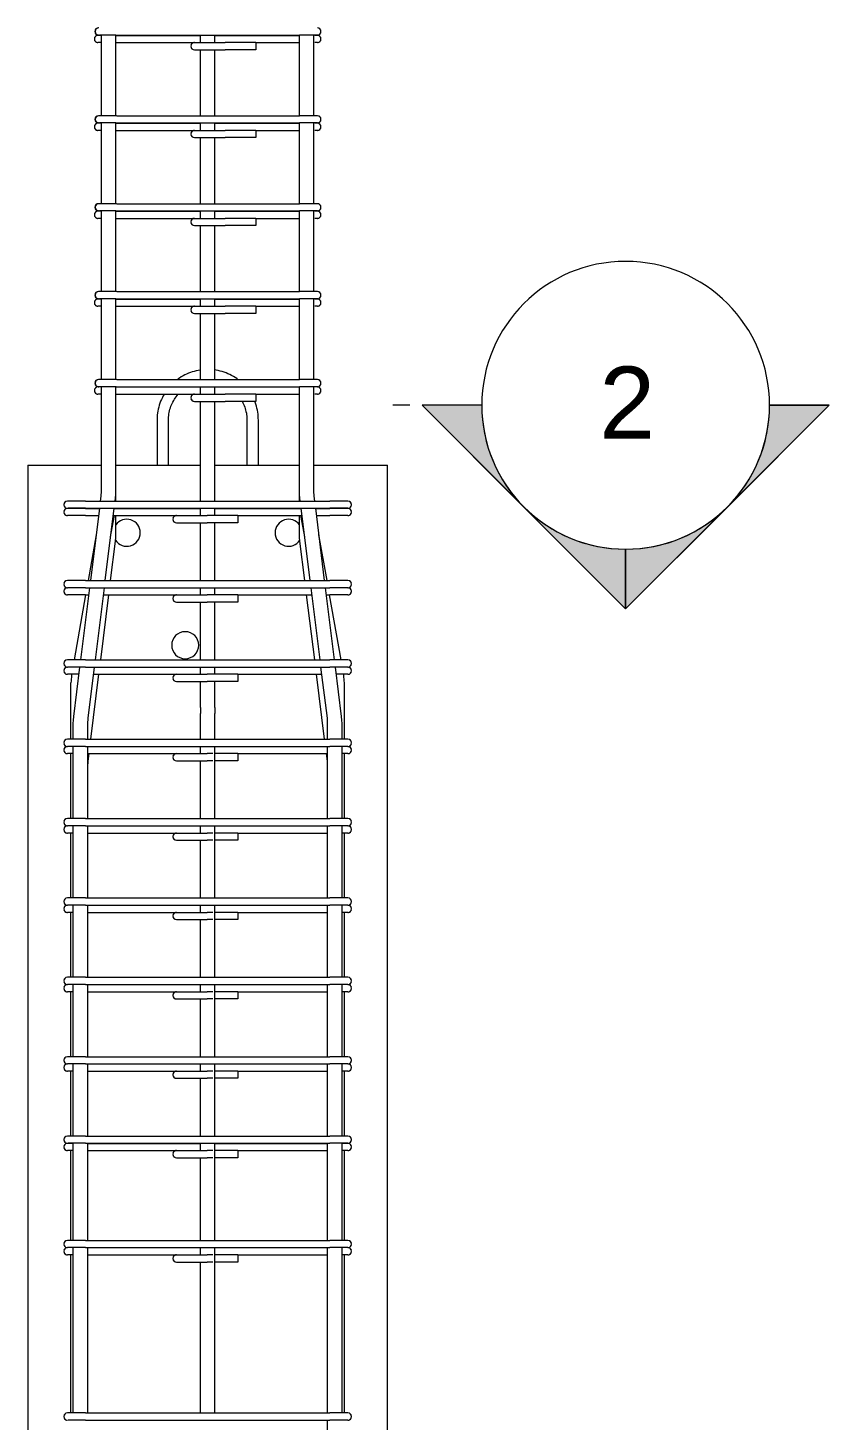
# Model space of a CAD drawing. Header units: millimetres. Extents: x -5408 to 3643, y -1561 to 6809.
# Drawn here: x -3315 to -2423, y 1978 to 3526 of the extents above; entities that cross this region are included whole.
import ezdxf

# ---------------------------------------------------------------- set-up
doc = ezdxf.new("R2010")
doc.units = ezdxf.units.MM
for name, color, linetype, lineweight in [('A-GENM', 13, 'Continuous', 18), ('G-ANNO-SYMB', 111, 'Continuous', 9), ('S-COLS', 52, 'Continuous', 18), ('S-RBAR', 171, 'Continuous', 18)]:
    doc.layers.add(name, color=color, linetype=linetype, lineweight=lineweight)
doc.styles.add('Arial', font='arial.ttf', dxfattribs={"height": 80})

# ---------------------------------------------------------------- blocks, each defined once
blk = doc.blocks.new('12_7Ø_ Lifting Insert_COLUMN - 12_9Ø Lifting insert-1653057-Elevation Front Copy 1')
at = {"layer": 'A-GENM'}
for p, q in [((-3137.8, 3126.9), (-3137.3, 3127.2)), ((-3170.9, 3090), (-3170.9, 3040)), ((-3158.2, 3040), (-3158.2, 3090)), ((-3070.9, 3090), (-3070.9, 3040)), ((-3058.2, 3040), (-3058.2, 3090))]:
    blk.add_line(p, q, dxfattribs=at)
at = {"layer": 'A-GENM', "flags": 128}
for points in [[(-3122.9, 3145.7), (-3125.2, 3145.3), (-3127.4, 3144.9), (-3129.6, 3144.3), (-3131.7, 3143.7), (-3133.8, 3142.9), (-3136, 3142.1), (-3138, 3141.2), (-3140, 3140.3), (-3142, 3139.2), (-3144, 3138.1), (-3145.9, 3136.8), (-3147.7, 3135.6)], [(-3081, 3135.2), (-3082.3, 3136.2), (-3084.1, 3137.4), (-3086, 3138.6), (-3088, 3139.7), (-3090, 3140.7), (-3092.1, 3141.7), (-3094.2, 3142.5), (-3096.3, 3143.3), (-3098.4, 3144), (-3100.6, 3144.6), (-3102.8, 3145.1), (-3105, 3145.5), (-3106.6, 3145.8)], [(-3162.9, 3118.9), (-3164, 3117.1), (-3165, 3115.1), (-3166, 3113.1), (-3166.9, 3111), (-3167.7, 3108.9), (-3168.4, 3106.7), (-3169, 3104.6), (-3169.5, 3102.4), (-3170, 3100.2), (-3170.4, 3098), (-3170.6, 3095.7), (-3170.8, 3093.5), (-3170.9, 3091.2), (-3170.9, 3090)], [(-3158.2, 3090), (-3158.2, 3091.7), (-3158.1, 3093.5), (-3157.9, 3095.2), (-3157.7, 3097), (-3157.3, 3098.7), (-3157, 3100.4), (-3156.5, 3102.1), (-3156, 3103.7), (-3155.4, 3105.4), (-3154.8, 3107), (-3154.1, 3108.6), (-3153.3, 3110.2), (-3152.4, 3111.7), (-3151.6, 3113.2), (-3150.6, 3114.6), (-3149.6, 3116.1), (-3148.5, 3117.4), (-3147.4, 3118.8)], [(-3076.3, 3111), (-3075.5, 3109.4), (-3074.7, 3107.9), (-3074.1, 3106.3), (-3073.4, 3104.6), (-3072.9, 3103), (-3072.4, 3101.3), (-3072, 3099.6), (-3071.6, 3097.9), (-3071.4, 3096.2), (-3071.1, 3094.4), (-3071, 3092.7), (-3070.9, 3090.9), (-3070.9, 3090)], [(-3058.2, 3090), (-3058.3, 3092.3), (-3058.4, 3094.5), (-3058.6, 3096.7), (-3058.9, 3099), (-3059.3, 3101.2), (-3059.8, 3103.4), (-3060.4, 3105.6), (-3061.1, 3107.7), (-3061.8, 3109.9), (-3062.2, 3110.7)]]:
    blk.add_lwpolyline(points, dxfattribs=at)
blk = doc.blocks.new('Detail View - M_Section Head - Filled SHOP DWG-1002450-Elevation Front Copy 1')
at = {"layer": 'G-ANNO-SYMB'}
h = blk.add_hatch(color=256, dxfattribs=at)
edge = h.paths.add_edge_path()
edge.add_line((-2876, -693.4), (-2809.8, -693.4))
edge.add_arc((-2649.8, -693.4), 160, 180, 225)
edge.add_line((-2762.9, -806.6), (-2876, -693.4))
h = blk.add_hatch(color=256, dxfattribs=at)
edge = h.paths.add_edge_path()
edge.add_line((-2423.5, -693.4), (-2536.6, -806.6))
edge.add_arc((-2649.8, -693.4), 160, 315, 360)
edge.add_line((-2489.8, -693.4), (-2423.5, -693.4))
h = blk.add_hatch(color=256, dxfattribs=at)
edge = h.paths.add_edge_path()
edge.add_line((-2649.8, -919.7), (-2762.9, -806.6))
edge.add_arc((-2649.8, -693.4), 160, 225, 270)
edge.add_line((-2649.8, -853.4), (-2649.8, -919.7))
h = blk.add_hatch(color=256, dxfattribs=at)
edge = h.paths.add_edge_path()
edge.add_line((-2649.8, -919.7), (-2649.8, -853.4))
edge.add_arc((-2649.8, -693.4), 160, 270, 315)
edge.add_line((-2536.6, -806.6), (-2649.8, -919.7))
for p, q in [((-2649.8, -919.7), (-2876, -693.4)), ((-2809.8, -693.4), (-2876, -693.4)), ((-2876, -693.4), (-2762.9, -806.6)), ((-2809.8, -693.4), (-2876, -693.4)), ((-2649.8, -919.7), (-2423.5, -693.4)), ((-2536.6, -806.6), (-2423.5, -693.4)), ((-2489.8, -693.4), (-2423.5, -693.4)), ((-2423.5, -693.4), (-2489.8, -693.4)), ((-2762.9, -806.6), (-2649.8, -919.7)), ((-2649.8, -919.7), (-2536.6, -806.6)), ((-2649.8, -853.4), (-2649.8, -919.7)), ((-2649.8, -919.7), (-2649.8, -853.4))]:
    blk.add_line(p, q, dxfattribs=at)
for start, end in [(360, 180), (180, 360), (180, 225), (315, 0), (225, 270), (270, 315)]:
    blk.add_arc((-2649.8, -693.4), 160, start, end, dxfattribs=at)

msp = doc.modelspace()

# ---------------------------------------------------------------- linework, layer by layer
at = {"layer": 'G-ANNO-SYMB'}
msp.add_line((-2889.8, 3106.6), (-2908.8, 3106.6), dxfattribs=at)
at = {"layer": 'S-COLS'}
for p, q in [((-3314.6, 3040), (-3232.6, 3040)), ((-3314.6, 3040), (-3314.6, -1395)), ((-3216.6, 3040), (-3122.6, 3040)), ((-3106.6, 3040), (-3012.6, 3040)), ((-2996.6, 3040), (-2914.6, 3040)), ((-2914.6, -340), (-2914.6, 3040))]:
    msp.add_line(p, q, dxfattribs=at)
for centre, start, end in [((-3204.5, 2964.8), 0, 144.7425), ((-3024.6, 2964.8), 35.4115, 180), ((-3204.5, 2964.8), 212.9905, 0), ((-3024.6, 2964.8), 180, 326.8844), ((-3139.6, 2839.8), 0, 180), ((-3139.6, 2839.8), 180, 0)]:
    msp.add_arc(centre, 15, start, end, dxfattribs=at)
at = {"layer": 'S-RBAR'}
for p, q in [((-3232.9, 3517.9), (-3236.6, 3517.9)), ((-3235.8, 3518.2), (-3236, 3518.2)), ((-3231.6, 3518.2), (-3235, 3518.2)), ((-3232.6, 3428.5), (-3232.6, 3518.2)), ((-3229.4, 3518.2), (-3231.9, 3518.2)), ((-3216.4, 3518.2), (-3229.2, 3518.2)), ((-3216.6, 3428.5), (-3216.6, 3518.2)), ((-3216.6, 3517.9), (-3122.6, 3517.9)), ((-3215.6, 3518.2), (-3012.6, 3518.2)), ((-3122.6, 3509.9), (-3122.6, 3518.2)), ((-3106.6, 3509.9), (-3106.6, 3518.2)), ((-3106.6, 3517.9), (-3012.6, 3517.9)), ((-3012.6, 3428.5), (-3012.6, 3518.2)), ((-2992.6, 3518.2), (-3012.6, 3518.2)), ((-2996.6, 3428.5), (-2996.6, 3518.2)), ((-2992.6, 3517.9), (-2995.4, 3517.9)), ((-3236.5, 3509.9), (-3236.6, 3509.9)), ((-3233.1, 3509.9), (-3235.9, 3509.9)), ((-3216.6, 3509.9), (-3129.3, 3509.9)), ((-3129.3, 3509.9), (-3095.1, 3509.9)), ((-3129.3, 3501.9), (-3095.1, 3501.9)), ((-3122.6, 3428.5), (-3122.6, 3501.9)), ((-3106.6, 3428.5), (-3106.6, 3501.9)), ((-3061.2, 3509.9), (-3095.1, 3509.9)), ((-3061.2, 3501.9), (-3095.1, 3501.9)), ((-3061.2, 3509.9), (-3012.6, 3509.9)), ((-3061.2, 3509.9), (-3061.2, 3501.9)), ((-2992.6, 3509.9), (-2995.4, 3509.9)), ((-3235.8, 3428.5), (-3236, 3428.5)), ((-3231.5, 3428.5), (-3235.5, 3428.5)), ((-3228.3, 3428.5), (-3231.8, 3428.5)), ((-3216.8, 3428.5), (-3228.3, 3428.5)), ((-3216, 3428.5), (-3216.8, 3428.5)), ((-3215.6, 3428.5), (-3012.6, 3428.5)), ((-2992.6, 3428.5), (-3012.6, 3428.5)), ((-3232.9, 3420.2), (-3236.6, 3420.2)), ((-3236.5, 3412.2), (-3236.6, 3412.2)), ((-3235.8, 3420.5), (-3236, 3420.5)), ((-3233.1, 3412.2), (-3235.9, 3412.2)), ((-3231.6, 3420.5), (-3235, 3420.5)), ((-3232.6, 3330.7), (-3232.6, 3420.5)), ((-3229.4, 3420.5), (-3231.9, 3420.5)), ((-3216.4, 3420.5), (-3229.2, 3420.5)), ((-3216.6, 3330.7), (-3216.6, 3420.5)), ((-3216.6, 3420.2), (-3122.6, 3420.2)), ((-3216.6, 3412.2), (-3129.3, 3412.2)), ((-3215.6, 3420.5), (-3012.6, 3420.5)), ((-3129.3, 3412.2), (-3095.1, 3412.2)), ((-3122.6, 3412.2), (-3122.6, 3420.5)), ((-3106.6, 3412.2), (-3106.6, 3420.5)), ((-3106.6, 3420.2), (-3012.6, 3420.2)), ((-3061.2, 3412.2), (-3095.1, 3412.2)), ((-3061.2, 3412.2), (-3012.6, 3412.2)), ((-3061.2, 3412.2), (-3061.2, 3404.2)), ((-3012.6, 3330.7), (-3012.6, 3420.5)), ((-2992.6, 3420.5), (-3012.6, 3420.5)), ((-2996.6, 3330.7), (-2996.6, 3420.5)), ((-2992.6, 3420.2), (-2995.4, 3420.2)), ((-2992.6, 3412.2), (-2995.4, 3412.2)), ((-3129.3, 3404.2), (-3095.1, 3404.2)), ((-3122.6, 3330.7), (-3122.6, 3404.2)), ((-3106.6, 3330.7), (-3106.6, 3404.2)), ((-3061.2, 3404.2), (-3095.1, 3404.2)), ((-3235.8, 3330.7), (-3236, 3330.7)), ((-3231.5, 3330.7), (-3235.5, 3330.7)), ((-3228.3, 3330.7), (-3231.8, 3330.7)), ((-3216.8, 3330.7), (-3228.3, 3330.7)), ((-3216, 3330.7), (-3216.8, 3330.7)), ((-3215.6, 3330.7), (-3012.6, 3330.7)), ((-2992.6, 3330.7), (-3012.6, 3330.7)), ((-3232.9, 3322.4), (-3236.6, 3322.4)), ((-3236.5, 3314.4), (-3236.6, 3314.4)), ((-3235.8, 3322.7), (-3236, 3322.7)), ((-3233.1, 3314.4), (-3235.9, 3314.4)), ((-3231.6, 3322.7), (-3235, 3322.7)), ((-3232.6, 3233), (-3232.6, 3322.7)), ((-3229.4, 3322.7), (-3231.9, 3322.7)), ((-3216.4, 3322.7), (-3229.2, 3322.7)), ((-3216.6, 3233), (-3216.6, 3322.7)), ((-3216.6, 3322.4), (-3122.6, 3322.4)), ((-3216.6, 3314.4), (-3129.3, 3314.4)), ((-3215.6, 3322.7), (-3012.6, 3322.7)), ((-3129.3, 3314.4), (-3095.1, 3314.4)), ((-3122.6, 3314.4), (-3122.6, 3322.7)), ((-3106.6, 3314.4), (-3106.6, 3322.7)), ((-3106.6, 3322.4), (-3012.6, 3322.4)), ((-3061.2, 3314.4), (-3095.1, 3314.4)), ((-3061.2, 3314.4), (-3012.6, 3314.4)), ((-3061.2, 3314.4), (-3061.2, 3306.4)), ((-3012.6, 3233), (-3012.6, 3322.7)), ((-2992.6, 3322.7), (-3012.6, 3322.7)), ((-2996.6, 3233), (-2996.6, 3322.7)), ((-2992.6, 3322.4), (-2995.4, 3322.4)), ((-2992.6, 3314.4), (-2995.4, 3314.4)), ((-3129.3, 3306.4), (-3095.1, 3306.4)), ((-3122.6, 3233), (-3122.6, 3306.4)), ((-3106.6, 3233), (-3106.6, 3306.4)), ((-3061.2, 3306.4), (-3095.1, 3306.4)), ((-3232.9, 3224.7), (-3236.6, 3224.7)), ((-3235.8, 3233), (-3236, 3233)), ((-3235.8, 3225), (-3236, 3225)), ((-3231.5, 3233), (-3235.5, 3233)), ((-3231.6, 3225), (-3235, 3225)), ((-3232.6, 3135.2), (-3232.6, 3225)), ((-3229.4, 3225), (-3231.9, 3225)), ((-3228.3, 3233), (-3231.8, 3233)), ((-3216.4, 3225), (-3229.2, 3225)), ((-3216.8, 3233), (-3228.3, 3233)), ((-3216, 3233), (-3216.8, 3233)), ((-3216.6, 3135.2), (-3216.6, 3225)), ((-3216.6, 3224.7), (-3122.6, 3224.7)), ((-3215.6, 3233), (-3012.6, 3233)), ((-3215.6, 3225), (-3012.6, 3225)), ((-3122.6, 3216.7), (-3122.6, 3225)), ((-3106.6, 3216.7), (-3106.6, 3225)), ((-3106.6, 3224.7), (-3012.6, 3224.7)), ((-2992.6, 3233), (-3012.6, 3233)), ((-3012.6, 3135.2), (-3012.6, 3225)), ((-2992.6, 3225), (-3012.6, 3225)), ((-2996.6, 3135.2), (-2996.6, 3225)), ((-2992.6, 3224.7), (-2995.4, 3224.7)), ((-3236.5, 3216.7), (-3236.6, 3216.7)), ((-3233.1, 3216.7), (-3235.9, 3216.7)), ((-3216.6, 3216.7), (-3129.3, 3216.7)), ((-3129.3, 3216.7), (-3095.1, 3216.7)), ((-3129.3, 3208.7), (-3095.1, 3208.7)), ((-3122.6, 3135.2), (-3122.6, 3208.7)), ((-3106.6, 3135.2), (-3106.6, 3208.7)), ((-3061.2, 3216.7), (-3095.1, 3216.7)), ((-3061.2, 3208.7), (-3095.1, 3208.7)), ((-3061.2, 3216.7), (-3012.6, 3216.7)), ((-3061.2, 3216.7), (-3061.2, 3208.7)), ((-2992.6, 3216.7), (-2995.4, 3216.7)), ((-3235.8, 3135.2), (-3236, 3135.2)), ((-3231.5, 3135.2), (-3235.5, 3135.2)), ((-3228.3, 3135.2), (-3231.8, 3135.2)), ((-3216.8, 3135.2), (-3228.3, 3135.2)), ((-3216, 3135.2), (-3216.8, 3135.2)), ((-3215.6, 3135.2), (-3012.6, 3135.2)), ((-2992.6, 3135.2), (-3012.6, 3135.2)), ((-3232.9, 3126.9), (-3236.6, 3126.9)), ((-3236.5, 3118.9), (-3236.6, 3118.9)), ((-3235.8, 3127.2), (-3236, 3127.2)), ((-3233.1, 3118.9), (-3235.9, 3118.9)), ((-3231.6, 3127.2), (-3235, 3127.2)), ((-3232.6, 3011.5), (-3232.6, 3127.2)), ((-3229.4, 3127.2), (-3231.9, 3127.2)), ((-3216.4, 3127.2), (-3229.2, 3127.2)), ((-3216.6, 3011.5), (-3216.6, 3127.2)), ((-3216.6, 3126.9), (-3122.6, 3126.9)), ((-3216.6, 3118.9), (-3129.3, 3118.9)), ((-3215.6, 3127.2), (-3012.6, 3127.2)), ((-3129.3, 3118.9), (-3095.1, 3118.9)), ((-3122.6, 3118.9), (-3122.6, 3127.2)), ((-3106.6, 3118.9), (-3106.6, 3127.2)), ((-3106.6, 3126.9), (-3012.6, 3126.9)), ((-3061.2, 3118.9), (-3095.1, 3118.9)), ((-3061.2, 3118.9), (-3012.6, 3118.9)), ((-3061.2, 3118.9), (-3061.2, 3110.9)), ((-3012.6, 3011.5), (-3012.6, 3127.2)), ((-2992.6, 3127.2), (-3012.6, 3127.2)), ((-2996.6, 3011.5), (-2996.6, 3127.2)), ((-2992.6, 3126.9), (-2995.4, 3126.9)), ((-2992.6, 3118.9), (-2995.4, 3118.9)), ((-3129.3, 3110.9), (-3095.1, 3110.9)), ((-3122.6, 3000), (-3122.6, 3110.7)), ((-3106.6, 3000), (-3106.6, 3110.7)), ((-3061.2, 3110.9), (-3095.1, 3110.9)), ((-3233.6, 3000), (-3232.9, 3005.5)), ((-3232.9, 3005.5), (-3232.6, 3011.1)), ((-3232.6, 3011.1), (-3232.6, 3011.5)), ((-3217.5, 3000), (-3217.1, 3003.5)), ((-3217.1, 3003.5), (-3216.8, 3007.5)), ((-3216.8, 3007.5), (-3216.6, 3011.5)), ((-3216.6, 3000), (-3216.6, 3011.5)), ((-3012.3, 3007.5), (-3012.6, 3011.5)), ((-3012.6, 3000), (-3012.6, 3011.5)), ((-3012.1, 3003.5), (-3012.3, 3007.5)), ((-3011.6, 3000), (-3012.1, 3003.5)), ((-2996.6, 3011.1), (-2996.6, 3011.5)), ((-2996.2, 3005.5), (-2996.6, 3011.1)), ((-2995.5, 3000), (-2996.2, 3005.5)), ((-3265.8, 3000), (-3270.6, 3000)), ((-3270.5, 2992), (-3270.6, 2992)), ((-3250.6, 2991.9), (-3270.6, 2991.9)), ((-3264.7, 2992), (-3269.9, 2992)), ((-3263.4, 3000), (-3265.9, 3000)), ((-3250.6, 2992), (-3264.7, 2992)), ((-3250.6, 3000), (-3263.5, 3000)), ((-3250.6, 3000), (-2978.6, 3000)), ((-3250.6, 2992), (-2978.6, 2992)), ((-3250.6, 2991.9), (-3234.6, 2991.9)), ((-3244.6, 2911.7), (-3234.6, 2992)), ((-3228.5, 2911.7), (-3218.5, 2992)), ((-3218.5, 2991.9), (-3122.6, 2991.9)), ((-3122.6, 2983.9), (-3122.6, 2992)), ((-3106.6, 2983.9), (-3106.6, 2992)), ((-3106.6, 2991.9), (-3010.6, 2991.9)), ((-3000.6, 2911.7), (-3010.6, 2992)), ((-2984.5, 2911.7), (-2994.5, 2992)), ((-2994.5, 2991.9), (-2978.6, 2991.9)), ((-2958.6, 3000), (-2978.6, 3000)), ((-2958.6, 2992), (-2978.6, 2992)), ((-2958.6, 2991.9), (-2978.6, 2991.9)), ((-3250.6, 2983.9), (-3270.6, 2983.9)), ((-3250.6, 2983.9), (-3235.6, 2983.9)), ((-3222.5, 2960.2), (-3218.3, 2983.9)), ((-3219.5, 2983.9), (-3149.3, 2983.9)), ((-3216.6, 2963.5), (-3216.6, 2983.9)), ((-3149.3, 2983.9), (-3115.1, 2983.9)), ((-3149.3, 2975.9), (-3115.1, 2975.9)), ((-3122.6, 2963.5), (-3122.6, 2975.9)), ((-3081.2, 2983.9), (-3115.1, 2983.9)), ((-3081.2, 2975.9), (-3115.1, 2975.9)), ((-3106.6, 2963.5), (-3106.6, 2975.9)), ((-3081.2, 2983.9), (-3009.6, 2983.9)), ((-3081.2, 2983.9), (-3081.2, 2975.9)), ((-3012.6, 2963.5), (-3012.6, 2983.9)), ((-3006.7, 2960.2), (-3010.9, 2983.9)), ((-2993.5, 2983.9), (-2978.6, 2983.9)), ((-2958.6, 2983.9), (-2978.6, 2983.9)), ((-3247.3, 2911.7), (-3238.3, 2962.6)), ((-3217.1, 2955.6), (-3216.8, 2959.5)), ((-3216.8, 2959.5), (-3216.6, 2963.5)), ((-3122.6, 2956.6), (-3122.6, 2963.5)), ((-3106.6, 2956.6), (-3106.6, 2963.5)), ((-3012.3, 2959.5), (-3012.6, 2963.5)), ((-3012.1, 2955.6), (-3012.3, 2959.5)), ((-2981.9, 2911.7), (-2990.9, 2962.6)), ((-3222.5, 2911.7), (-3217.1, 2955.6)), ((-3122.6, 2911.7), (-3122.6, 2956.6)), ((-3106.6, 2911.7), (-3106.6, 2956.6)), ((-3006.6, 2911.7), (-3012.1, 2955.6)), ((-3265.8, 2911.7), (-3270.6, 2911.7)), ((-3263.4, 2911.7), (-3265.9, 2911.7)), ((-3250.6, 2911.7), (-3263.5, 2911.7)), ((-3250.6, 2911.7), (-2978.6, 2911.7)), ((-2958.6, 2911.7), (-2978.6, 2911.7)), ((-3270.5, 2903.7), (-3270.6, 2903.7)), ((-3250.6, 2903.7), (-3270.6, 2903.7)), ((-3250.6, 2895.7), (-3270.6, 2895.7)), ((-3264.7, 2903.7), (-3269.9, 2903.7)), ((-3250.6, 2903.7), (-3264.7, 2903.7)), ((-3262.8, 2823.5), (-3250.1, 2895.7)), ((-3255.6, 2823.5), (-3245.6, 2903.7)), ((-3250.6, 2903.7), (-2978.6, 2903.7)), ((-3250.6, 2903.7), (-3245.6, 2903.7)), ((-3250.6, 2895.7), (-3246.6, 2895.7)), ((-3239.5, 2823.5), (-3229.5, 2903.7)), ((-3233.5, 2823.5), (-3224.5, 2895.7)), ((-3230.5, 2895.7), (-3149.3, 2895.7)), ((-3229.5, 2903.7), (-3122.6, 2903.7)), ((-3149.3, 2895.7), (-3115.1, 2895.7)), ((-3122.6, 2895.7), (-3122.6, 2903.7)), ((-3081.2, 2895.7), (-3115.1, 2895.7)), ((-3106.6, 2903.7), (-2999.6, 2903.7)), ((-3106.6, 2895.7), (-3106.6, 2903.7)), ((-3081.2, 2895.7), (-2998.6, 2895.7)), ((-3081.2, 2895.7), (-3081.2, 2887.7)), ((-2995.6, 2823.5), (-3004.6, 2895.7)), ((-2989.6, 2823.5), (-2999.6, 2903.7)), ((-2983.5, 2903.7), (-2978.6, 2903.7)), ((-2973.5, 2823.5), (-2983.5, 2903.7)), ((-2982.5, 2895.7), (-2978.6, 2895.7)), ((-2966.3, 2823.5), (-2979.1, 2895.7)), ((-2958.6, 2903.7), (-2978.6, 2903.7)), ((-2958.6, 2903.7), (-2978.6, 2903.7)), ((-2958.6, 2895.7), (-2978.6, 2895.7)), ((-3149.3, 2887.7), (-3115.1, 2887.7)), ((-3122.6, 2823.5), (-3122.6, 2887.7)), ((-3081.2, 2887.7), (-3115.1, 2887.7)), ((-3106.6, 2823.5), (-3106.6, 2887.7)), ((-3265.8, 2823.5), (-3270.6, 2823.5)), ((-3263.4, 2823.5), (-3265.9, 2823.5)), ((-3250.6, 2823.5), (-3263.5, 2823.5)), ((-3250.6, 2823.5), (-2978.6, 2823.5)), ((-2958.6, 2823.5), (-2978.6, 2823.5)), ((-3270.5, 2815.5), (-3270.6, 2815.5)), ((-3257.2, 2815.4), (-3270.6, 2815.4)), ((-3258.2, 2807.4), (-3270.6, 2807.4)), ((-3264.7, 2815.5), (-3269.9, 2815.5)), ((-3265.8, 2806.3), (-3265.6, 2807.4)), ((-3250.6, 2815.5), (-3264.7, 2815.5)), ((-3263.5, 2760.6), (-3256.6, 2815.5)), ((-3250.6, 2815.5), (-2978.6, 2815.5)), ((-3247.6, 2758.6), (-3240.5, 2815.5)), ((-3244.5, 2735.2), (-3235.5, 2807.4)), ((-3241.5, 2807.4), (-3149.3, 2807.4)), ((-3240.5, 2815.4), (-3122.6, 2815.4)), ((-3149.3, 2807.4), (-3115.1, 2807.4)), ((-3122.6, 2807.4), (-3122.6, 2815.5)), ((-3081.2, 2807.4), (-3115.1, 2807.4)), ((-3106.6, 2807.4), (-3106.6, 2815.5)), ((-3106.6, 2815.4), (-2988.6, 2815.4)), ((-3081.2, 2807.4), (-2987.6, 2807.4)), ((-3081.2, 2807.4), (-3081.2, 2799.4)), ((-2984.6, 2735.2), (-2993.6, 2807.4)), ((-2981.5, 2758.6), (-2988.6, 2815.5)), ((-2958.6, 2815.5), (-2978.6, 2815.5)), ((-2965.7, 2760.6), (-2972.5, 2815.5)), ((-2958.6, 2815.4), (-2972, 2815.4)), ((-2958.6, 2807.4), (-2970.9, 2807.4)), ((-2963.3, 2806.3), (-2963.5, 2807.4)), ((-3266.6, 2735.2), (-3266.6, 2798)), ((-3149.3, 2799.4), (-3115.1, 2799.4)), ((-3122.6, 2770.6), (-3122.6, 2799.4)), ((-3081.2, 2799.4), (-3115.1, 2799.4)), ((-3106.6, 2770.6), (-3106.6, 2799.4)), ((-2962.6, 2735.2), (-2962.6, 2798)), ((-3264, 2752.7), (-3263.7, 2756.6)), ((-3263.7, 2756.6), (-3263.5, 2760.6)), ((-3248, 2752.7), (-3247.6, 2758.3)), ((-3247.6, 2758.3), (-3247.6, 2758.6)), ((-3122.6, 2770.6), (-3122.6, 2763.7)), ((-3122.6, 2735.2), (-3122.6, 2763.7)), ((-3106.6, 2770.6), (-3106.6, 2763.7)), ((-3106.6, 2735.2), (-3106.6, 2763.7)), ((-2981.5, 2758.3), (-2981.5, 2758.6)), ((-2981.2, 2752.7), (-2981.5, 2758.3)), ((-2965.4, 2756.6), (-2965.7, 2760.6)), ((-2965.2, 2752.7), (-2965.4, 2756.6)), ((-3264, 2735.2), (-3264, 2752.7)), ((-3248, 2735.2), (-3248, 2752.7)), ((-2981.2, 2735.2), (-2981.2, 2752.7)), ((-2965.2, 2735.2), (-2965.2, 2752.7)), ((-3265.8, 2735.2), (-3270.6, 2735.2)), ((-3270.5, 2727.2), (-3270.6, 2727.2)), ((-3264.1, 2727.2), (-3270.6, 2727.2)), ((-3264.7, 2727.2), (-3269.9, 2727.2)), ((-3263.4, 2735.2), (-3265.9, 2735.2)), ((-3250.6, 2727.2), (-3264.7, 2727.2)), ((-3264, 2647), (-3264, 2727.2)), ((-3250.6, 2735.2), (-3263.5, 2735.2)), ((-3250.6, 2735.2), (-2978.6, 2735.2)), ((-3250.6, 2727.2), (-2978.6, 2727.2)), ((-3248, 2727.2), (-3122.6, 2727.2)), ((-3248, 2647), (-3248, 2727.2)), ((-3122.6, 2719.2), (-3122.6, 2727.2)), ((-3106.6, 2727.2), (-2981.2, 2727.2)), ((-3106.6, 2647), (-3106.6, 2727.2)), ((-2981.2, 2647), (-2981.2, 2727.2)), ((-2958.6, 2735.2), (-2978.6, 2735.2)), ((-2958.6, 2727.2), (-2978.6, 2727.2)), ((-2965.2, 2647), (-2965.2, 2727.2)), ((-2958.6, 2727.2), (-2965, 2727.2)), ((-3264.1, 2719.2), (-3270.6, 2719.2)), ((-3266.6, 2647), (-3266.6, 2719.2)), ((-3248, 2719.2), (-3149.3, 2719.2)), ((-3248, 2704.7), (-3247.6, 2710.3)), ((-3247.6, 2710.7), (-3246.5, 2719.2)), ((-3247.6, 2710.3), (-3247.6, 2710.7)), ((-3149.3, 2719.2), (-3115.1, 2719.2)), ((-3149.3, 2711.2), (-3115.1, 2711.2)), ((-3122.6, 2647), (-3122.6, 2711.2)), ((-3109, 2719.2), (-3115.1, 2719.2)), ((-3109, 2711.2), (-3115.1, 2711.2)), ((-3081.2, 2719.2), (-3106.6, 2719.2)), ((-3081.2, 2711.2), (-3106.6, 2711.2)), ((-3081.2, 2719.2), (-2981.2, 2719.2)), ((-3081.2, 2719.2), (-3081.2, 2711.2)), ((-2981.5, 2710.7), (-2982.6, 2719.2)), ((-2981.5, 2710.3), (-2981.5, 2710.7)), ((-2981.2, 2704.7), (-2981.5, 2710.3)), ((-2958.6, 2719.2), (-2965, 2719.2)), ((-2962.6, 2647), (-2962.6, 2719.2)), ((-3265.8, 2647), (-3270.6, 2647)), ((-3270.5, 2639), (-3270.6, 2639)), ((-3264.1, 2638.9), (-3270.6, 2638.9)), ((-3264.7, 2639), (-3269.9, 2639)), ((-3263.4, 2647), (-3265.9, 2647)), ((-3250.6, 2639), (-3264.7, 2639)), ((-3264, 2558.7), (-3264, 2639)), ((-3250.6, 2647), (-3263.5, 2647)), ((-3250.6, 2647), (-2978.6, 2647)), ((-3250.6, 2639), (-2978.6, 2639)), ((-3248, 2558.7), (-3248, 2639)), ((-3248, 2638.9), (-3122.6, 2638.9)), ((-3122.6, 2630.9), (-3122.6, 2639)), ((-3106.6, 2558.7), (-3106.6, 2639)), ((-3106.6, 2638.9), (-2981.2, 2638.9)), ((-2981.2, 2558.7), (-2981.2, 2639)), ((-2958.6, 2647), (-2978.6, 2647)), ((-2958.6, 2639), (-2978.6, 2639)), ((-2965.2, 2558.7), (-2965.2, 2639)), ((-2958.6, 2638.9), (-2965, 2638.9)), ((-3264.1, 2630.9), (-3270.6, 2630.9)), ((-3266.6, 2558.7), (-3266.6, 2630.9)), ((-3248, 2630.9), (-3149.3, 2630.9)), ((-3149.3, 2630.9), (-3115.1, 2630.9)), ((-3149.3, 2622.9), (-3115.1, 2622.9)), ((-3122.6, 2558.7), (-3122.6, 2622.9)), ((-3109, 2630.9), (-3115.1, 2630.9)), ((-3109, 2622.9), (-3115.1, 2622.9)), ((-3081.2, 2630.9), (-3106.6, 2630.9)), ((-3081.2, 2622.9), (-3106.6, 2622.9)), ((-3081.2, 2630.9), (-2981.2, 2630.9)), ((-3081.2, 2630.9), (-3081.2, 2622.9)), ((-2958.6, 2630.9), (-2965, 2630.9)), ((-2962.6, 2558.7), (-2962.6, 2630.9)), ((-3265.8, 2558.7), (-3270.6, 2558.7)), ((-3263.4, 2558.7), (-3265.9, 2558.7)), ((-3250.6, 2558.7), (-3263.5, 2558.7)), ((-3250.6, 2558.7), (-2978.6, 2558.7)), ((-2958.6, 2558.7), (-2978.6, 2558.7)), ((-3270.5, 2550.7), (-3270.6, 2550.7)), ((-3264.1, 2550.7), (-3270.6, 2550.7)), ((-3264.1, 2542.7), (-3270.6, 2542.7)), ((-3264.7, 2550.7), (-3269.9, 2550.7)), ((-3266.6, 2470.5), (-3266.6, 2542.7)), ((-3250.6, 2550.7), (-3264.7, 2550.7)), ((-3264, 2470.5), (-3264, 2550.7)), ((-3250.6, 2550.7), (-2978.6, 2550.7)), ((-3248, 2550.7), (-3122.6, 2550.7)), ((-3248, 2470.5), (-3248, 2550.7)), ((-3248, 2542.7), (-3149.3, 2542.7)), ((-3149.3, 2542.7), (-3115.1, 2542.7)), ((-3122.6, 2542.7), (-3122.6, 2550.7)), ((-3109, 2542.7), (-3115.1, 2542.7)), ((-3106.6, 2550.7), (-2981.2, 2550.7)), ((-3106.6, 2470.5), (-3106.6, 2550.7)), ((-3081.2, 2542.7), (-3106.6, 2542.7)), ((-3081.2, 2542.7), (-2981.2, 2542.7)), ((-3081.2, 2542.7), (-3081.2, 2534.7)), ((-2981.2, 2470.5), (-2981.2, 2550.7)), ((-2958.6, 2550.7), (-2978.6, 2550.7)), ((-2965.2, 2470.5), (-2965.2, 2550.7)), ((-2958.6, 2550.7), (-2965, 2550.7)), ((-2958.6, 2542.7), (-2965, 2542.7)), ((-2962.6, 2470.5), (-2962.6, 2542.7)), ((-3149.3, 2534.7), (-3115.1, 2534.7)), ((-3122.6, 2470.5), (-3122.6, 2534.7)), ((-3109, 2534.7), (-3115.1, 2534.7)), ((-3081.2, 2534.7), (-3106.6, 2534.7)), ((-3265.8, 2470.5), (-3270.6, 2470.5)), ((-3270.5, 2462.5), (-3270.6, 2462.5)), ((-3264.1, 2462.4), (-3270.6, 2462.4)), ((-3264.7, 2462.5), (-3269.9, 2462.5)), ((-3263.4, 2470.5), (-3265.9, 2470.5)), ((-3250.6, 2462.5), (-3264.7, 2462.5)), ((-3264, 2382.2), (-3264, 2462.5)), ((-3250.6, 2470.5), (-3263.5, 2470.5)), ((-3250.6, 2470.5), (-2978.6, 2470.5)), ((-3250.6, 2462.5), (-2978.6, 2462.5)), ((-3248, 2382.2), (-3248, 2462.5)), ((-3248, 2462.4), (-3122.6, 2462.4)), ((-3122.6, 2454.4), (-3122.6, 2462.5)), ((-3106.6, 2382.2), (-3106.6, 2462.5)), ((-3106.6, 2462.4), (-2981.2, 2462.4)), ((-2981.2, 2382.2), (-2981.2, 2462.5)), ((-2958.6, 2470.5), (-2978.6, 2470.5)), ((-2958.6, 2462.5), (-2978.6, 2462.5)), ((-2965.2, 2382.2), (-2965.2, 2462.5)), ((-2958.6, 2462.4), (-2965, 2462.4)), ((-3264.1, 2454.4), (-3270.6, 2454.4)), ((-3266.6, 2382.2), (-3266.6, 2454.4)), ((-3248, 2454.4), (-3149.3, 2454.4)), ((-3149.3, 2454.4), (-3115.1, 2454.4)), ((-3149.3, 2446.4), (-3115.1, 2446.4)), ((-3122.6, 2382.2), (-3122.6, 2446.4)), ((-3109, 2454.4), (-3115.1, 2454.4)), ((-3109, 2446.4), (-3115.1, 2446.4)), ((-3081.2, 2454.4), (-3106.6, 2454.4)), ((-3081.2, 2446.4), (-3106.6, 2446.4)), ((-3081.2, 2454.4), (-2981.2, 2454.4)), ((-3081.2, 2454.4), (-3081.2, 2446.4)), ((-2958.6, 2454.4), (-2965, 2454.4)), ((-2962.6, 2382.2), (-2962.6, 2454.4)), ((-3265.8, 2382.2), (-3270.6, 2382.2)), ((-3270.5, 2374.2), (-3270.6, 2374.2)), ((-3264.1, 2374.2), (-3270.6, 2374.2)), ((-3264.7, 2374.2), (-3269.9, 2374.2)), ((-3263.4, 2382.2), (-3265.9, 2382.2)), ((-3250.6, 2374.2), (-3264.7, 2374.2)), ((-3264, 2294), (-3264, 2374.2)), ((-3250.6, 2382.2), (-3263.5, 2382.2)), ((-3250.6, 2382.2), (-2978.6, 2382.2)), ((-3250.6, 2374.2), (-2978.6, 2374.2)), ((-3248, 2374.2), (-3122.6, 2374.2)), ((-3248, 2294), (-3248, 2374.2)), ((-3122.6, 2366.2), (-3122.6, 2374.2)), ((-3106.6, 2374.2), (-2981.2, 2374.2)), ((-3106.6, 2294), (-3106.6, 2374.2)), ((-2981.2, 2294), (-2981.2, 2374.2)), ((-2958.6, 2382.2), (-2978.6, 2382.2)), ((-2958.6, 2374.2), (-2978.6, 2374.2)), ((-2965.2, 2294), (-2965.2, 2374.2)), ((-2958.6, 2374.2), (-2965, 2374.2)), ((-3264.1, 2366.2), (-3270.6, 2366.2)), ((-3266.6, 2294), (-3266.6, 2366.2)), ((-3248, 2366.2), (-3149.3, 2366.2)), ((-3149.3, 2366.2), (-3115.1, 2366.2)), ((-3149.3, 2358.2), (-3115.1, 2358.2)), ((-3122.6, 2294), (-3122.6, 2358.2)), ((-3109, 2366.2), (-3115.1, 2366.2)), ((-3109, 2358.2), (-3115.1, 2358.2)), ((-3081.2, 2366.2), (-3106.6, 2366.2)), ((-3081.2, 2358.2), (-3106.6, 2358.2)), ((-3081.2, 2366.2), (-2981.2, 2366.2)), ((-3081.2, 2366.2), (-3081.2, 2358.2)), ((-2958.6, 2366.2), (-2965, 2366.2)), ((-2962.6, 2294), (-2962.6, 2366.2)), ((-3265.8, 2294), (-3270.6, 2294)), ((-3263.4, 2294), (-3265.9, 2294)), ((-3250.6, 2294), (-3263.5, 2294)), ((-3250.6, 2294), (-2978.6, 2294)), ((-2958.6, 2294), (-2978.6, 2294)), ((-3270.5, 2286), (-3270.6, 2286)), ((-3264.1, 2285.9), (-3270.6, 2285.9)), ((-3264.1, 2277.9), (-3270.6, 2277.9)), ((-3264.7, 2286), (-3269.9, 2286)), ((-3266.6, 2177.9), (-3266.6, 2277.9)), ((-3250.6, 2286), (-3264.7, 2286)), ((-3264, 2177.9), (-3264, 2286)), ((-3250.6, 2286), (-2978.6, 2286)), ((-3248, 2177.9), (-3248, 2286)), ((-3248, 2285.9), (-3122.6, 2285.9)), ((-3248, 2277.9), (-3149.3, 2277.9)), ((-3149.3, 2277.9), (-3115.1, 2277.9)), ((-3122.6, 2277.9), (-3122.6, 2286)), ((-3109, 2277.9), (-3115.1, 2277.9)), ((-3106.6, 2177.9), (-3106.6, 2286)), ((-3106.6, 2285.9), (-2981.2, 2285.9)), ((-3081.2, 2277.9), (-3106.6, 2277.9)), ((-3081.2, 2277.9), (-2981.2, 2277.9)), ((-3081.2, 2277.9), (-3081.2, 2269.9)), ((-2981.2, 2177.9), (-2981.2, 2286)), ((-2958.6, 2286), (-2978.6, 2286)), ((-2965.2, 2177.9), (-2965.2, 2286)), ((-2958.6, 2285.9), (-2965, 2285.9)), ((-2958.6, 2277.9), (-2965, 2277.9)), ((-2962.6, 2177.9), (-2962.6, 2277.9)), ((-3149.3, 2269.9), (-3115.1, 2269.9)), ((-3122.6, 2177.9), (-3122.6, 2269.9)), ((-3109, 2269.9), (-3115.1, 2269.9)), ((-3081.2, 2269.9), (-3106.6, 2269.9)), ((-3265.8, 2177.9), (-3270.6, 2177.9)), ((-3270.5, 2169.9), (-3270.6, 2169.9)), ((-3264.1, 2169.9), (-3270.6, 2169.9)), ((-3264.7, 2169.9), (-3269.9, 2169.9)), ((-3263.4, 2177.9), (-3265.9, 2177.9)), ((-3250.6, 2169.9), (-3264.7, 2169.9)), ((-3264, 1986.1), (-3264, 2169.9)), ((-3250.6, 2177.9), (-3263.5, 2177.9)), ((-3250.6, 2177.9), (-2978.6, 2177.9)), ((-3250.6, 2169.9), (-2978.6, 2169.9)), ((-3248, 2169.9), (-3122.6, 2169.9)), ((-3248, 1986.1), (-3248, 2169.9)), ((-3122.6, 2161.9), (-3122.6, 2169.9)), ((-3106.6, 2169.9), (-2981.2, 2169.9)), ((-3106.6, 1986.1), (-3106.6, 2169.9)), ((-2981.2, 1986.1), (-2981.2, 2169.9)), ((-2958.6, 2177.9), (-2978.6, 2177.9)), ((-2958.6, 2169.9), (-2978.6, 2169.9)), ((-2965.2, 1986.1), (-2965.2, 2169.9)), ((-2958.6, 2169.9), (-2965, 2169.9)), ((-3264.1, 2161.9), (-3270.6, 2161.9)), ((-3266.6, 1986.1), (-3266.6, 2161.9)), ((-3248, 2161.9), (-3149.3, 2161.9)), ((-3149.3, 2161.9), (-3115.1, 2161.9)), ((-3149.3, 2153.9), (-3115.1, 2153.9)), ((-3122.6, 1986.1), (-3122.6, 2153.9)), ((-3109, 2161.9), (-3115.1, 2161.9)), ((-3109, 2153.9), (-3115.1, 2153.9)), ((-3081.2, 2161.9), (-3106.6, 2161.9)), ((-3081.2, 2153.9), (-3106.6, 2153.9)), ((-3081.2, 2161.9), (-2981.2, 2161.9)), ((-3081.2, 2161.9), (-3081.2, 2153.9)), ((-2958.6, 2161.9), (-2965, 2161.9)), ((-2962.6, 1986.1), (-2962.6, 2161.9)), ((-3265.8, 1986.1), (-3270.6, 1986.1)), ((-3263.4, 1986.1), (-3265.9, 1986.1)), ((-3250.6, 1986.1), (-3263.5, 1986.1)), ((-3250.6, 1986.1), (-2978.6, 1986.1)), ((-2958.6, 1986.1), (-2978.6, 1986.1)), ((-3270.5, 1978.1), (-3270.6, 1978.1)), ((-3264.7, 1978.1), (-3269.9, 1978.1)), ((-3250.6, 1978.1), (-3264.7, 1978.1)), ((-3250.6, 1978.1), (-2978.6, 1978.1)), ((-2981.2, 1794.3), (-2981.2, 1978.1)), ((-2958.6, 1978.1), (-2978.6, 1978.1))]:
    msp.add_line(p, q, dxfattribs=at)
for centre, radius, start, end in [((-3236.6, 3513.9), 4, 90, 270), ((-3236.6, 3513.9), 4, 90, 270), ((-3236.6, 3513.9), 4, 120, 165), ((-3236, 3522.2), 4, 90, 270), ((-3236, 3522.2), 4, 120, 165), ((-3236, 3522.2), 4, 195, 240), ((-3235.6, 3522.2), 4, 90, 270), ((-3236, 3522.2), 4, 255, 270), ((-2992.6, 3522.2), 4, 270, 90), ((-2992.6, 3522.2), 4, 270, 285), ((-2992.6, 3513.9), 4, 270, 90), ((-2992.6, 3522.2), 4, 15, 60), ((-2992.6, 3522.2), 4, 300, 345), ((-2992.6, 3513.9), 4, 15, 60), ((-3236.6, 3513.9), 4, 195, 240), ((-3236.6, 3513.9), 4, 255, 270), ((-3129.3, 3505.9), 4, 90, 270), ((-3129.3, 3505.9), 4, 120, 165), ((-3129.3, 3505.9), 4, 195, 240), ((-3129.3, 3505.9), 4, 90, 105), ((-2992.6, 3513.9), 4, 270, 285), ((-2992.6, 3513.9), 4, 300, 345), ((-3236, 3424.5), 4, 90, 270), ((-3236, 3424.5), 4, 120, 165), ((-3236, 3424.5), 4, 195, 240), ((-3235.6, 3424.5), 4, 90, 270), ((-2992.6, 3424.5), 4, 270, 90), ((-2992.6, 3424.5), 4, 15, 60), ((-2992.6, 3424.5), 4, 300, 345), ((-3236.6, 3416.2), 4, 90, 270), ((-3236.6, 3416.2), 4, 90, 270), ((-3236.6, 3416.2), 4, 120, 165), ((-3236.6, 3416.2), 4, 195, 240), ((-3236.6, 3416.2), 4, 255, 270), ((-3236, 3424.5), 4, 255, 270), ((-3129.3, 3408.2), 4, 90, 270), ((-3129.3, 3408.2), 4, 120, 165), ((-3129.3, 3408.2), 4, 195, 240), ((-3129.3, 3408.2), 4, 90, 105), ((-2992.6, 3424.5), 4, 270, 285), ((-2992.6, 3416.2), 4, 270, 90), ((-2992.6, 3416.2), 4, 270, 285), ((-2992.6, 3416.2), 4, 15, 60), ((-2992.6, 3416.2), 4, 300, 345), ((-3236, 3326.7), 4, 90, 270), ((-3236, 3326.7), 4, 120, 165), ((-3235.6, 3326.7), 4, 90, 270), ((-2992.6, 3326.7), 4, 270, 90), ((-2992.6, 3326.7), 4, 15, 60), ((-3236.6, 3318.4), 4, 90, 270), ((-3236.6, 3318.4), 4, 90, 270), ((-3236.6, 3318.4), 4, 120, 165), ((-3236.6, 3318.4), 4, 195, 240), ((-3236, 3326.7), 4, 195, 240), ((-3236.6, 3318.4), 4, 255, 270), ((-3236, 3326.7), 4, 255, 270), ((-3129.3, 3310.4), 4, 90, 270), ((-3129.3, 3310.4), 4, 120, 165), ((-3129.3, 3310.4), 4, 90, 105), ((-2992.6, 3326.7), 4, 270, 285), ((-2992.6, 3318.4), 4, 270, 90), ((-2992.6, 3318.4), 4, 270, 285), ((-2992.6, 3326.7), 4, 300, 345), ((-2992.6, 3318.4), 4, 15, 60), ((-2992.6, 3318.4), 4, 300, 345), ((-3129.3, 3310.4), 4, 195, 240), ((-3236.6, 3220.7), 4, 90, 270), ((-3236.6, 3220.7), 4, 90, 270), ((-3236.6, 3220.7), 4, 120, 165), ((-3236, 3229), 4, 90, 270), ((-3236, 3229), 4, 120, 165), ((-3236, 3229), 4, 195, 240), ((-3235.6, 3229), 4, 90, 270), ((-3236, 3229), 4, 255, 270), ((-2992.6, 3229), 4, 270, 90), ((-2992.6, 3229), 4, 270, 285), ((-2992.6, 3220.7), 4, 270, 90), ((-2992.6, 3229), 4, 15, 60), ((-2992.6, 3229), 4, 300, 345), ((-2992.6, 3220.7), 4, 15, 60), ((-3236.6, 3220.7), 4, 195, 240), ((-3236.6, 3220.7), 4, 255, 270), ((-3129.3, 3212.7), 4, 90, 270), ((-3129.3, 3212.7), 4, 120, 165), ((-3129.3, 3212.7), 4, 195, 240), ((-3129.3, 3212.7), 4, 90, 105), ((-2992.6, 3220.7), 4, 270, 285), ((-2992.6, 3220.7), 4, 300, 345), ((-3236, 3131.2), 4, 90, 270), ((-3236, 3131.2), 4, 120, 165), ((-3236, 3131.2), 4, 195, 240), ((-3235.6, 3131.2), 4, 90, 270), ((-3236, 3131.2), 4, 255, 270), ((-2992.6, 3131.2), 4, 270, 90), ((-2992.6, 3131.2), 4, 270, 285), ((-2992.6, 3131.2), 4, 15, 60), ((-2992.6, 3131.2), 4, 300, 345), ((-3236.6, 3122.9), 4, 90, 270), ((-3236.6, 3122.9), 4, 90, 270), ((-3236.6, 3122.9), 4, 120, 165), ((-3236.6, 3122.9), 4, 195, 240), ((-3236.6, 3122.9), 4, 255, 270), ((-3129.3, 3114.9), 4, 90, 270), ((-3129.3, 3114.9), 4, 120, 165), ((-3129.3, 3114.9), 4, 195, 240), ((-3129.3, 3114.9), 4, 90, 105), ((-2992.6, 3122.9), 4, 270, 90), ((-2992.6, 3122.9), 4, 270, 285), ((-2992.6, 3122.9), 4, 15, 60), ((-2992.6, 3122.9), 4, 300, 345), ((-3270.6, 2996), 4, 90, 270), ((-3270.6, 2996), 4, 90, 270), ((-3270.6, 2987.9), 4, 90, 270), ((-3270.6, 2996), 4, 120, 165), ((-3270.6, 2996), 4, 195, 240), ((-3270.6, 2987.9), 4, 120, 165), ((-3270.6, 2987.9), 4, 120, 165), ((-3270.6, 2996), 4, 255, 270), ((-2958.6, 2996), 4, 270, 90), ((-2958.6, 2996), 4, 270, 285), ((-2958.6, 2987.9), 4, 270, 90), ((-2958.6, 2996), 4, 15, 60), ((-2958.6, 2996), 4, 300, 345), ((-2958.6, 2987.9), 4, 15, 60), ((-3270.6, 2987.9), 4, 195, 238.417), ((-3270.6, 2987.9), 4, 195, 238.417), ((-3270.6, 2987.9), 4, 255, 270), ((-3270.6, 2987.9), 4, 255, 270), ((-3149.3, 2979.9), 4, 90, 270), ((-3149.3, 2979.9), 4, 120, 165), ((-3149.3, 2979.9), 4, 195, 240), ((-3149.3, 2979.9), 4, 90, 105), ((-2958.6, 2987.9), 4, 270, 285), ((-2958.6, 2987.9), 4, 301.583, 345), ((-3270.6, 2907.7), 4, 90, 270), ((-3270.6, 2907.7), 4, 90, 270), ((-3270.6, 2907.7), 4, 120, 165), ((-2958.6, 2907.7), 4, 270, 90), ((-2958.6, 2907.7), 4, 15, 60), ((-3270.6, 2899.7), 4, 90, 270), ((-3270.6, 2907.7), 4, 195, 240), ((-3270.6, 2899.7), 4, 120, 165), ((-3270.6, 2899.7), 4, 120, 165), ((-3270.6, 2899.7), 4, 195, 240), ((-3270.6, 2899.7), 4, 195, 240), ((-3270.6, 2907.7), 4, 255, 270), ((-3270.6, 2899.7), 4, 255, 270), ((-3270.6, 2899.7), 4, 255, 270), ((-3149.3, 2891.7), 4, 90, 270), ((-3149.3, 2891.7), 4, 120, 165), ((-3149.3, 2891.7), 4, 90, 105), ((-2958.6, 2907.7), 4, 270, 285), ((-2958.6, 2899.7), 4, 270, 90), ((-2958.6, 2899.7), 4, 270, 285), ((-2958.6, 2907.7), 4, 300, 345), ((-2958.6, 2899.7), 4, 15, 60), ((-2958.6, 2899.7), 4, 300, 345), ((-3149.3, 2891.7), 4, 195, 240), ((-3270.6, 2819.5), 4, 90, 270), ((-3270.6, 2819.5), 4, 90, 270), ((-3270.6, 2819.5), 4, 120, 165), ((-3270.6, 2819.5), 4, 195, 233.1866), ((-2958.6, 2819.5), 4, 270, 90), ((-2958.6, 2819.5), 4, 15, 60), ((-2958.6, 2819.5), 4, 306.8134, 345), ((-3270.6, 2811.4), 4, 90, 270), ((-3270.6, 2811.4), 4, 120, 165), ((-3270.6, 2811.4), 4, 120, 165), ((-3270.6, 2811.4), 4, 195, 240), ((-3270.6, 2811.4), 4, 195, 240), ((-3270.6, 2819.5), 4, 255, 270), ((-3270.6, 2811.4), 4, 255, 270), ((-3270.6, 2811.4), 4, 255, 270), ((-3218.6, 2798), 48, 170, 180), ((-3149.3, 2803.4), 4, 90, 270), ((-3149.3, 2803.4), 4, 120, 165), ((-3149.3, 2803.4), 4, 195, 240), ((-3149.3, 2803.4), 4, 90, 105), ((-3010.6, 2798), 48, 360, 10), ((-2958.6, 2819.5), 4, 270, 285), ((-2958.6, 2811.4), 4, 270, 90), ((-2958.6, 2811.4), 4, 270, 285), ((-2958.6, 2811.4), 4, 15, 60), ((-2958.6, 2811.4), 4, 300, 345), ((-3270.6, 2731.2), 4, 90, 270), ((-3270.6, 2731.2), 4, 90, 270), ((-3270.6, 2723.2), 4, 90, 270), ((-3270.6, 2731.2), 4, 120, 165), ((-3270.6, 2731.2), 4, 195, 240), ((-3270.6, 2723.2), 4, 120, 165), ((-3270.6, 2723.2), 4, 120, 165), ((-3270.6, 2731.2), 4, 255, 270), ((-2958.6, 2731.2), 4, 270, 90), ((-2958.6, 2731.2), 4, 270, 285), ((-2958.6, 2723.2), 4, 270, 90), ((-2958.6, 2731.2), 4, 15, 60), ((-2958.6, 2731.2), 4, 300, 345), ((-2958.6, 2723.2), 4, 15, 60), ((-3270.6, 2723.2), 4, 195, 240), ((-3270.6, 2723.2), 4, 195, 240), ((-3270.6, 2723.2), 4, 255, 270), ((-3270.6, 2723.2), 4, 255, 270), ((-3149.3, 2715.2), 4, 90, 270), ((-3149.3, 2715.2), 4, 120, 165), ((-3149.3, 2715.2), 4, 195, 240), ((-3149.3, 2715.2), 4, 90, 105), ((-2958.6, 2723.2), 4, 270, 285), ((-2958.6, 2723.2), 4, 300, 345), ((-3270.6, 2643), 4, 90, 270), ((-3270.6, 2643), 4, 90, 270), ((-3270.6, 2634.9), 4, 90, 270), ((-3270.6, 2643), 4, 120, 165), ((-3270.6, 2643), 4, 195, 240), ((-3270.6, 2634.9), 4, 120, 165), ((-3270.6, 2634.9), 4, 120, 165), ((-3270.6, 2634.9), 4, 195, 240), ((-3270.6, 2634.9), 4, 195, 240), ((-3270.6, 2643), 4, 255, 270), ((-2958.6, 2643), 4, 270, 90), ((-2958.6, 2643), 4, 270, 285), ((-2958.6, 2634.9), 4, 270, 90), ((-2958.6, 2643), 4, 15, 60), ((-2958.6, 2643), 4, 300, 345), ((-2958.6, 2634.9), 4, 15, 60), ((-2958.6, 2634.9), 4, 300, 345), ((-3270.6, 2634.9), 4, 255, 270), ((-3270.6, 2634.9), 4, 255, 270), ((-3149.3, 2626.9), 4, 90, 270), ((-3149.3, 2626.9), 4, 120, 165), ((-3149.3, 2626.9), 4, 195, 240), ((-3149.3, 2626.9), 4, 90, 105), ((-2958.6, 2634.9), 4, 270, 285), ((-3270.6, 2554.7), 4, 90, 270), ((-3270.6, 2554.7), 4, 90, 270), ((-3270.6, 2554.7), 4, 120, 165), ((-2958.6, 2554.7), 4, 270, 90), ((-2958.6, 2554.7), 4, 15, 60), ((-3270.6, 2546.7), 4, 90, 270), ((-3270.6, 2554.7), 4, 195, 240), ((-3270.6, 2546.7), 4, 120, 165), ((-3270.6, 2546.7), 4, 120, 165), ((-3270.6, 2546.7), 4, 195, 240), ((-3270.6, 2546.7), 4, 195, 240), ((-3270.6, 2554.7), 4, 255, 270), ((-3270.6, 2546.7), 4, 255, 270), ((-3270.6, 2546.7), 4, 255, 270), ((-3149.3, 2538.7), 4, 90, 270), ((-3149.3, 2538.7), 4, 120, 165), ((-3149.3, 2538.7), 4, 90, 105), ((-2958.6, 2554.7), 4, 270, 285), ((-2958.6, 2546.7), 4, 270, 90), ((-2958.6, 2546.7), 4, 270, 285), ((-2958.6, 2554.7), 4, 300, 345), ((-2958.6, 2546.7), 4, 15, 60), ((-2958.6, 2546.7), 4, 300, 345), ((-3149.3, 2538.7), 4, 195, 240), ((-3270.6, 2466.5), 4, 90, 270), ((-3270.6, 2466.5), 4, 90, 270), ((-3270.6, 2458.4), 4, 90, 270), ((-3270.6, 2466.5), 4, 120, 165), ((-3270.6, 2466.5), 4, 195, 240), ((-3270.6, 2458.4), 4, 120, 165), ((-3270.6, 2458.4), 4, 120, 165), ((-3270.6, 2466.5), 4, 255, 270), ((-2958.6, 2466.5), 4, 270, 90), ((-2958.6, 2466.5), 4, 270, 285), ((-2958.6, 2458.4), 4, 270, 90), ((-2958.6, 2466.5), 4, 15, 60), ((-2958.6, 2466.5), 4, 300, 345), ((-2958.6, 2458.4), 4, 15, 60), ((-3270.6, 2458.4), 4, 195, 240), ((-3270.6, 2458.4), 4, 195, 240), ((-3270.6, 2458.4), 4, 255, 270), ((-3270.6, 2458.4), 4, 255, 270), ((-3149.3, 2450.4), 4, 90, 270), ((-3149.3, 2450.4), 4, 120, 165), ((-3149.3, 2450.4), 4, 195, 240), ((-3149.3, 2450.4), 4, 90, 105), ((-2958.6, 2458.4), 4, 270, 285), ((-2958.6, 2458.4), 4, 300, 345), ((-3270.6, 2378.2), 4, 90, 270), ((-3270.6, 2378.2), 4, 90, 270), ((-3270.6, 2370.2), 4, 90, 270), ((-3270.6, 2378.2), 4, 120, 165), ((-3270.6, 2378.2), 4, 195, 240), ((-3270.6, 2370.2), 4, 120, 165), ((-3270.6, 2370.2), 4, 120, 165), ((-3270.6, 2370.2), 4, 195, 240), ((-3270.6, 2370.2), 4, 195, 240), ((-3270.6, 2378.2), 4, 255, 270), ((-2958.6, 2378.2), 4, 270, 90), ((-2958.6, 2378.2), 4, 270, 285), ((-2958.6, 2370.2), 4, 270, 90), ((-2958.6, 2378.2), 4, 15, 60), ((-2958.6, 2378.2), 4, 300, 345), ((-2958.6, 2370.2), 4, 15, 60), ((-2958.6, 2370.2), 4, 300, 345), ((-3270.6, 2370.2), 4, 255, 270), ((-3270.6, 2370.2), 4, 255, 270), ((-3149.3, 2362.2), 4, 90, 270), ((-3149.3, 2362.2), 4, 120, 165), ((-3149.3, 2362.2), 4, 195, 240), ((-3149.3, 2362.2), 4, 90, 105), ((-2958.6, 2370.2), 4, 270, 285), ((-3270.6, 2290), 4, 90, 270), ((-3270.6, 2290), 4, 90, 270), ((-3270.6, 2290), 4, 120, 165), ((-2958.6, 2290), 4, 270, 90), ((-2958.6, 2290), 4, 15, 60), ((-3270.6, 2281.9), 4, 90, 270), ((-3270.6, 2290), 4, 195, 240), ((-3270.6, 2281.9), 4, 120, 165), ((-3270.6, 2281.9), 4, 120, 165), ((-3270.6, 2281.9), 4, 195, 240), ((-3270.6, 2281.9), 4, 195, 240), ((-3270.6, 2290), 4, 255, 270), ((-3270.6, 2281.9), 4, 255, 270), ((-3270.6, 2281.9), 4, 255, 270), ((-3149.3, 2273.9), 4, 90, 270), ((-3149.3, 2273.9), 4, 120, 165), ((-3149.3, 2273.9), 4, 90, 105), ((-2958.6, 2290), 4, 270, 285), ((-2958.6, 2281.9), 4, 270, 90), ((-2958.6, 2281.9), 4, 270, 285), ((-2958.6, 2290), 4, 300, 345), ((-2958.6, 2281.9), 4, 15, 60), ((-2958.6, 2281.9), 4, 300, 345), ((-3149.3, 2273.9), 4, 195, 240), ((-3270.6, 2173.9), 4, 90, 270), ((-3270.6, 2173.9), 4, 90, 270), ((-3270.6, 2165.9), 4, 90, 270), ((-3270.6, 2173.9), 4, 120, 165), ((-3270.6, 2173.9), 4, 195, 240), ((-3270.6, 2165.9), 4, 120, 165), ((-3270.6, 2165.9), 4, 120, 165), ((-3270.6, 2173.9), 4, 255, 270), ((-2958.6, 2173.9), 4, 270, 90), ((-2958.6, 2173.9), 4, 270, 285), ((-2958.6, 2165.9), 4, 270, 90), ((-2958.6, 2173.9), 4, 15, 60), ((-2958.6, 2173.9), 4, 300, 345), ((-2958.6, 2165.9), 4, 15, 60), ((-3270.6, 2165.9), 4, 195, 240), ((-3270.6, 2165.9), 4, 195, 240), ((-3270.6, 2165.9), 4, 255, 270), ((-3270.6, 2165.9), 4, 255, 270), ((-3149.3, 2157.9), 4, 90, 270), ((-3149.3, 2157.9), 4, 120, 165), ((-3149.3, 2157.9), 4, 195, 240), ((-3149.3, 2157.9), 4, 90, 105), ((-2958.6, 2165.9), 4, 270, 285), ((-2958.6, 2165.9), 4, 300, 345), ((-3270.6, 1982.1), 4, 90, 270), ((-3270.6, 1982.1), 4, 90, 270), ((-3270.6, 1982.1), 4, 120, 165), ((-2958.6, 1982.1), 4, 270, 90), ((-2958.6, 1982.1), 4, 15, 60), ((-3270.6, 1982.1), 4, 195, 240), ((-3270.6, 1982.1), 4, 255, 270), ((-2958.6, 1982.1), 4, 270, 285), ((-2958.6, 1982.1), 4, 300, 345)]:
    msp.add_arc(centre, radius, start, end, dxfattribs=at)

# ---------------------------------------------------------------- block references
at = {"layer": 'A-GENM'}
msp.add_blockref('12_7Ø_ Lifting Insert_COLUMN - 12_9Ø Lifting insert-1653057-Elevation Front Copy 1', (0, 0), dxfattribs=at)
at = {"layer": 'G-ANNO-SYMB'}
msp.add_blockref('Detail View - M_Section Head - Filled SHOP DWG-1002450-Elevation Front Copy 1', (0, 3800), dxfattribs=at)

# ---------------------------------------------------------------- texts
at = {"layer": 'G-ANNO-SYMB', "insert": (-2679.1, 3149.6), "char_height": 80, "width": 76.962, "attachment_point": 1, "style": 'Arial'}
msp.add_mtext('2', dxfattribs=at)

doc.saveas('drawing.dxf')
